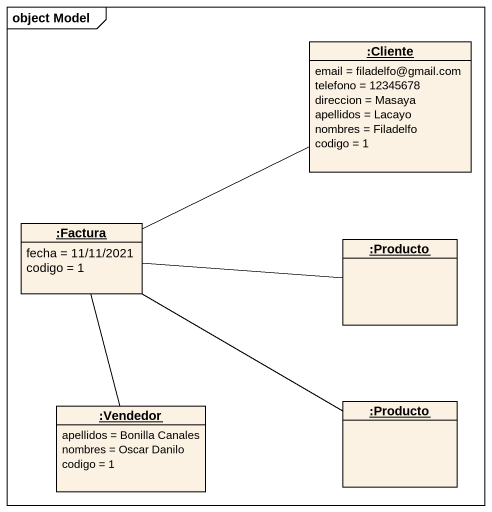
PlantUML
@startuml
mainframe object Model
hide circle
hide empty members
object ":Cliente" as Cliente {
  email = filadelfo@gmail.com
  telefono = 12345678
  direccion = Masaya
  apellidos = Lacayo
  nombres = Filadelfo
  codigo = 1
}
object ":Factura" as Factura {
  fecha = 11/11/2021
  codigo = 1
}
object ":Producto" as Producto
object ":Producto" as Producto_2
object ":Vendedor" as Vendedor {
  apellidos = Bonilla Canales
  nombres = Oscar Danilo
  codigo = 1
}
Cliente -left- Factura
Producto -left- Factura
Producto_2 -left- Factura
Vendedor -up- Factura
@enduml
